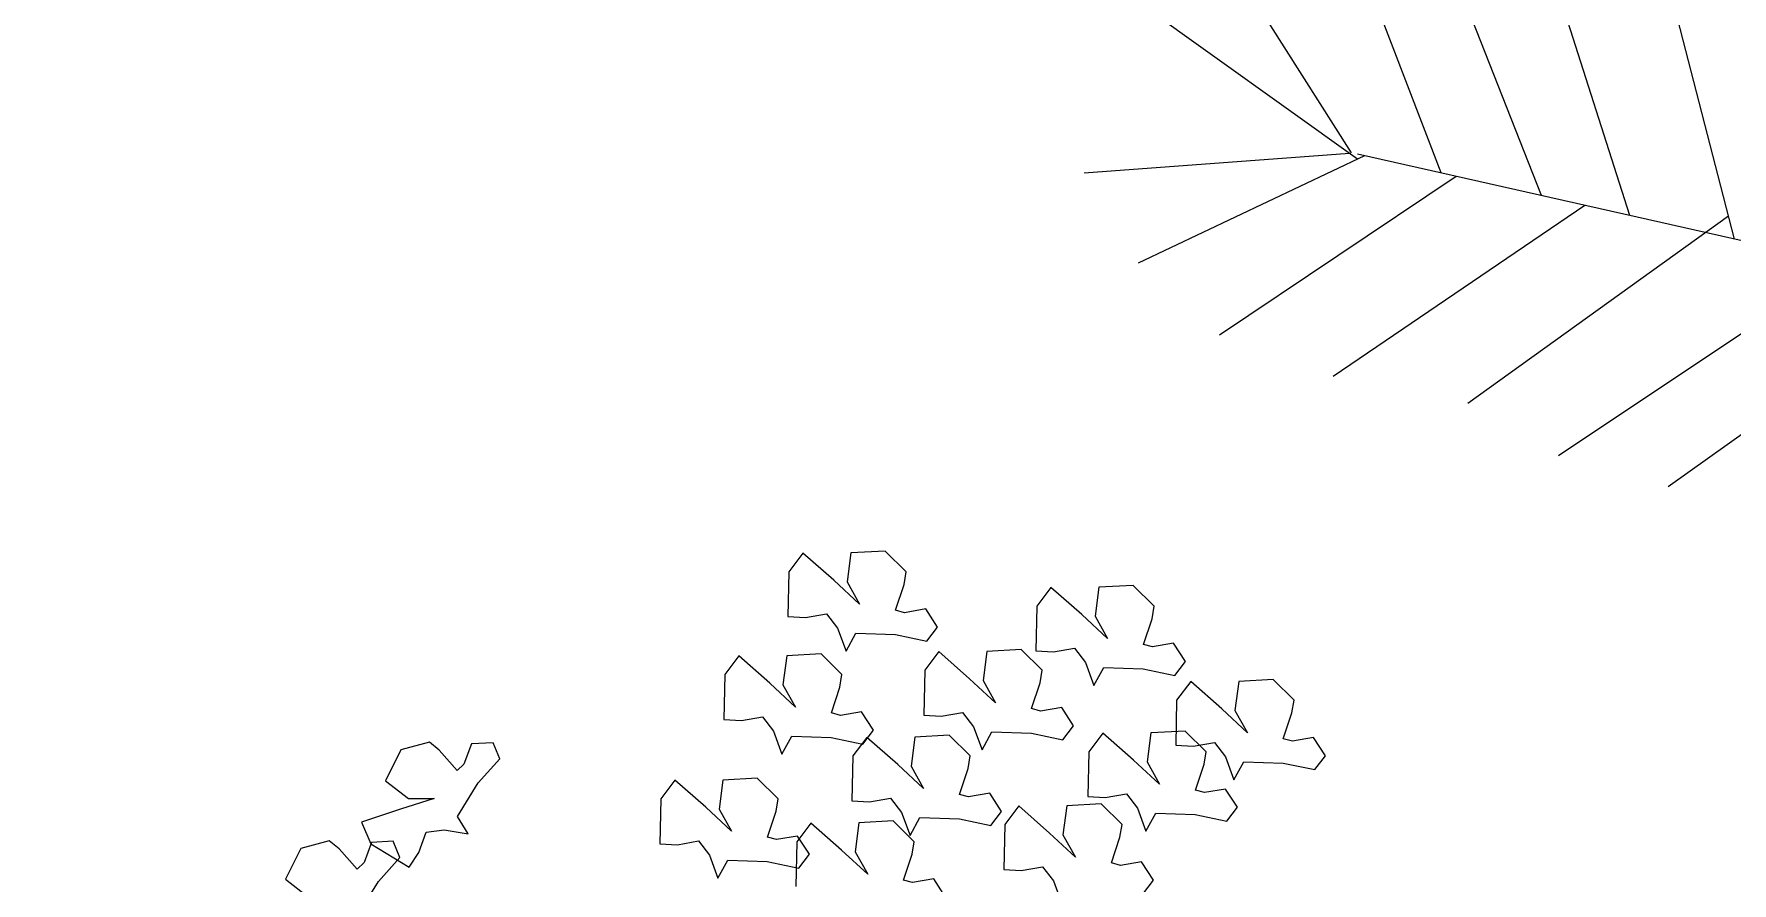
# Model space of a CAD drawing. Header units: inches. Extents: x 99023 to 109265, y 17199 to 18675.
# Drawn here: x 103475.04 to 103483.22, y 18129.79 to 18133.88 of the extents above; entities that cross this region are included whole.
import ezdxf

# ---------------------------------------------------------------- set-up
doc = ezdxf.new("R2010")
doc.units = ezdxf.units.IN
doc.layers.get('0').update_dxf_attribs({"color": 255})
doc.layers.add('HAT', color=8, linetype='Continuous')

# ---------------------------------------------------------------- blocks, each defined once
blk = doc.blocks.new('RTHTRHTRJ')
at = {"layer": 'HAT', "linetype": 'ByBlock'}
h = blk.add_hatch(dxfattribs=at)
h.set_pattern_fill('ANSI37', color=256, scale=15)
h.set_pattern_definition([(45, (-247990.6225, -54534.0869), (-1.325825215, 1.325825215), []), (135, (-247990.6225, -54534.0869), (-1.325825215, -1.325825215), [])])
h.paths.add_polyline_path([(103395.3441, 17979.4388), (103410.3441, 17979.4388), (103410.3441, 17988.4388), (103395.3441, 17988.4388)])
edge = h.paths.add_edge_path()
edge.add_arc((103590.3441, 18066.4388), 6, 0, 360)
edge = h.paths.add_edge_path()
edge.add_arc((103434.3441, 18066.4388), 6, 0, 360)
edge = h.paths.add_edge_path()
edge.add_arc((103590.3441, 18175.9388), 6, 0, 360)
edge = h.paths.add_edge_path()
edge.add_arc((103434.3441, 18175.9388), 6, 0, 360)
edge = h.paths.add_edge_path()
edge.add_arc((103962.3441, 17926.6054), 6, 0, 360)
edge = h.paths.add_edge_path()
edge.add_arc((103962.3441, 17769.4388), 6, 0, 360)
edge = h.paths.add_edge_path()
edge.add_arc((103737.559, 17769.4388), 6, 0, 360)
edge = h.paths.add_edge_path()
edge.add_arc((103879.8441, 17851.9388), 6, 0, 360)
edge = h.paths.add_edge_path()
edge.add_arc((103756.8826, 17851.9388), 6, 0, 360)
edge = h.paths.add_edge_path()
edge.add_arc((103657.8441, 17851.9388), 6, 0, 360)
h.paths.add_polyline_path([(103884.3441, 17979.4388), (103866.3441, 17979.4388), (103866.3441, 17988.4388), (103884.3441, 17988.4388)])
h.paths.add_polyline_path([(103743.3826, 17979.4388), (103761.3826, 17979.4388), (103761.3826, 17988.4388), (103743.3826, 17988.4388)])
h.paths.add_polyline_path([(103578.3441, 17979.4388), (103593.3441, 17979.4388), (103593.3441, 17988.4388), (103578.3441, 17988.4388)])
h.paths.add_polyline_path([(103395.3441, 17847.4388), (103410.3441, 17847.4388), (103410.3441, 17856.4388), (103395.3441, 17856.4388)])
h.paths.add_polyline_path([(103578.3441, 17862.4388), (103578.3441, 17847.4388), (103587.3441, 17847.4388), (103587.3441, 17862.4388)])
h.paths.add_polyline_path([(103875.3441, 18261.4388), (103875.3441, 18243.4388), (103884.3441, 18243.4388), (103884.3441, 18261.4388)])
h.paths.add_polyline_path([(103752.3826, 18261.4388), (103752.3826, 18243.4388), (103761.3826, 18243.4388), (103761.3826, 18261.4388)])
h.paths.add_polyline_path([(103578.3441, 18258.4388), (103578.3441, 18243.4388), (103587.3441, 18243.4388), (103587.3441, 18258.4388)])
h.paths.add_polyline_path([(103494.3441, 18258.4388), (103494.3441, 18243.4388), (103503.3441, 18243.4388), (103503.3441, 18258.4388)])
h.paths.add_polyline_path([(103311.3441, 18258.4388), (103311.3441, 18243.4388), (103320.3441, 18243.4388), (103320.3441, 18258.4388)])
h.paths.add_polyline_path([(103197.3441, 18171.4388), (103215.3441, 18171.4388), (103215.3441, 18180.4388), (103197.3441, 18180.4388)])
h.paths.add_polyline_path([(103206.3441, 18006.4388), (103206.3441, 17991.4388), (103215.3441, 17991.4388), (103215.3441, 18006.4388)])
h.paths.add_polyline_path([(103206.3441, 17862.4388), (103206.3441, 17847.4388), (103215.3441, 17847.4388), (103215.3441, 17862.4388)])
h.paths.add_polyline_path([(103020.3441, 17862.4388), (103020.3441, 17847.4388), (103029.3441, 17847.4388), (103029.3441, 17862.4388)])
h.paths.add_polyline_path([(103020.3441, 18006.4388), (103020.3441, 17991.4388), (103029.3441, 17991.4388), (103029.3441, 18006.4388)])
h.paths.add_polyline_path([(103020.3441, 18189.4388), (103020.3441, 18171.4388), (103029.3441, 18171.4388), (103029.3441, 18189.4388)])
h.paths.add_polyline_path([(103020.3441, 18414.4388), (103020.3441, 18399.4388), (103029.3441, 18399.4388), (103029.3441, 18414.4388)])
h.paths.add_polyline_path([(103311.3441, 18405.4388), (103326.3441, 18405.4388), (103326.3441, 18414.4388), (103311.3441, 18414.4388)])
h.paths.add_polyline_path([(103200.3441, 18405.4388), (103215.3441, 18405.4388), (103215.3441, 18414.4388), (103200.3441, 18414.4388)])
h.paths.add_polyline_path([(103488.3441, 18405.4388), (103503.3441, 18405.4388), (103503.3441, 18414.4388), (103488.3441, 18414.4388)])
h.paths.add_polyline_path([(103578.3441, 18405.4388), (103593.3441, 18405.4388), (103593.3441, 18414.4388), (103578.3441, 18414.4388)])
h.paths.add_polyline_path([(103869.3441, 18405.4388), (103884.3441, 18405.4388), (103884.3441, 18414.4388), (103869.3441, 18414.4388)])
h.paths.add_polyline_path([(103746.3826, 18405.4388), (103761.3826, 18405.4388), (103761.3826, 18414.4388), (103746.3826, 18414.4388)])
blk = doc.blocks.new('z_83')
at = {"color": 92, "linetype": 'Continuous'}
for p, q in [((-380.06, 85.75), (-416.64, 181.34)), ((-350.74, 79.13), (-390.67, 180.95)), ((-324.85, 73.29), (-358.64, 178.98)), ((-294.29, 66.4), (-321.29, 171.09)), ((-406.26, 91.66), (-445.07, 152.76)), ((-404.58, 89.83), (-467.82, 135.02)), ((-406.9, 91.49), (-484.5, 85.74)), ((-402.51, 90.81), (-468.77, 59.33)), ((0, 0), (-404.51, 91.26)), ((-375.66, 84.75), (-444.88, 38.24)), ((-338.08, 76.27), (-411.71, 26.22)), ((-296.04, 73.14), (-372.28, 18.33)), ((-268.9, 54.29), (-345.75, 2.96)), ((-231.63, 52.26), (-313.71, -6.11))]:
    blk.add_line(p, q, dxfattribs=at)
blk = doc.blocks.new('z_75')
at = {"color": 16, "linetype": 'Continuous'}
for p, q in [((-57.8, 506), (-66.5, 494.5)), ((-38.9, 489.3), (-57.8, 506)), ((-28.4, 506.1), (-30.7, 488.3)), ((-7.3, 507.2), (-28.4, 506.1)), ((5.6, 494.5), (-7.3, 507.2)), ((-66.5, 494.5), (-67.1, 467)), ((4.3, 486.8), (5.6, 494.5)), ((-23, 474.6), (-38.9, 489.3)), ((-30.7, 488.3), (-23, 474.6)), ((-1, 471), (4.3, 486.8)), ((94.5, 484.9), (85.8, 473.5)), ((113.4, 468.2), (94.5, 484.9)), ((123.9, 485), (121.6, 467.2)), ((145, 486.2), (123.9, 485)), ((157.9, 473.5), (145, 486.2)), ((4.6, 469.4), (-1, 471)), ((17.6, 471.7), (4.6, 469.4)), ((24.9, 460.5), (17.6, 471.7)), ((85.8, 473.5), (85.2, 445.9)), ((156.6, 465.7), (157.9, 473.5)), ((-67.1, 467), (-56.3, 466.4)), ((-56.3, 466.4), (-43.3, 468.6)), ((-43.3, 468.6), (-36.5, 459.9)), ((-36.5, 459.9), (-31.3, 445.8)), ((18.4, 451.9), (24.9, 460.5)), ((129.3, 453.5), (113.4, 468.2)), ((121.6, 467.2), (129.3, 453.5)), ((151.3, 449.9), (156.6, 465.7)), ((-31.3, 445.8), (-25.3, 456.8)), ((-25.3, 456.8), (-1, 456)), ((-1, 456), (18.4, 451.9)), ((156.9, 448.4), (151.3, 449.9)), ((169.8, 450.6), (156.9, 448.4)), ((177.1, 439.4), (169.8, 450.6)), ((-97.1, 442.8), (-105.8, 431.4)), ((-78.2, 426.1), (-97.1, 442.8)), ((-67.7, 442.9), (-70.1, 425.1)), ((-46.6, 444.1), (-67.7, 442.9)), ((-33.8, 431.4), (-46.6, 444.1)), ((25.7, 445.5), (17, 434)), ((44.6, 428.8), (25.7, 445.5)), ((55.1, 445.6), (52.8, 427.7)), ((76.2, 446.7), (55.1, 445.6)), ((89.1, 434), (76.2, 446.7)), ((85.2, 445.9), (96, 445.3)), ((96, 445.3), (109, 447.6)), ((109, 447.6), (115.8, 438.8)), ((115.8, 438.8), (120.9, 424.7)), ((170.6, 430.8), (177.1, 439.4)), ((-105.8, 431.4), (-106.4, 403.8)), ((-35.1, 423.6), (-33.8, 431.4)), ((17, 434), (16.4, 406.5)), ((60.5, 414.1), (44.6, 428.8)), ((52.8, 427.7), (60.5, 414.1)), ((87.8, 426.3), (89.1, 434)), ((120.9, 424.7), (127, 435.7)), ((127, 435.7), (151.2, 434.9)), ((151.2, 434.9), (170.6, 430.8)), ((231, 428.3), (209.8, 427.2)), ((243.8, 415.6), (231, 428.3)), ((-62.3, 411.4), (-78.2, 426.1)), ((-70.1, 425.1), (-62.3, 411.4)), ((-40.3, 407.8), (-35.1, 423.6)), ((82.5, 410.5), (87.8, 426.3)), ((180.4, 427.1), (171.7, 415.6)), ((199.4, 410.4), (180.4, 427.1)), ((209.8, 427.2), (207.5, 409.3)), ((-34.7, 406.3), (-40.3, 407.8)), ((-21.8, 408.5), (-34.7, 406.3)), ((-14.5, 397.3), (-21.8, 408.5)), ((27.2, 405.9), (40.2, 408.1)), ((40.2, 408.1), (47, 399.3)), ((88.1, 408.9), (82.5, 410.5)), ((101.1, 411.2), (88.1, 408.9)), ((108.3, 399.9), (101.1, 411.2)), ((171.7, 415.6), (171.2, 388)), ((215.3, 395.7), (199.4, 410.4)), ((207.5, 409.3), (215.3, 395.7)), ((237.2, 392), (242.5, 407.9)), ((242.5, 407.9), (243.8, 415.6)), ((-106.4, 403.8), (-95.6, 403.2)), ((-95.6, 403.2), (-82.7, 405.5)), ((-82.7, 405.5), (-75.8, 396.7)), ((-75.8, 396.7), (-70.7, 382.6)), ((-21, 388.7), (-14.5, 397.3)), ((16.4, 406.5), (27.2, 405.9)), ((47, 399.3), (52.2, 385.2)), ((52.2, 385.2), (58.2, 396.2)), ((58.2, 396.2), (82.5, 395.5)), ((101.9, 391.4), (108.3, 399.9)), ((176.9, 396.7), (155.8, 395.6)), ((189.8, 384), (176.9, 396.7)), ((-287.1, 389.8), (-304.6, 385.1)), ((-281.1, 384.9), (-287.1, 389.8)), ((-261.3, 388.8), (-265.9, 376.4)), ((-248, 389.5), (-261.3, 388.8)), ((-243.8, 379.6), (-248, 389.5)), ((-70.7, 382.6), (-64.6, 393.6)), ((-64.6, 393.6), (-40.4, 392.8)), ((-40.4, 392.8), (-21, 388.7)), ((-18.5, 392.8), (-27.2, 381.4)), ((0.4, 376.1), (-18.5, 392.8)), ((10.9, 392.9), (8.6, 375.1)), ((32, 394.1), (10.9, 392.9)), ((44.9, 381.4), (32, 394.1)), ((82.5, 395.5), (101.9, 391.4)), ((126.4, 395.5), (117.7, 384)), ((145.3, 378.8), (126.4, 395.5)), ((155.8, 395.6), (153.5, 377.7)), ((171.2, 388), (181.9, 387.4)), ((181.9, 387.4), (194.9, 389.7)), ((194.9, 389.7), (201.8, 380.9)), ((242.8, 390.5), (237.2, 392)), ((255.8, 392.7), (242.8, 390.5)), ((263.1, 381.5), (255.8, 392.7)), ((-304.6, 385.1), (-314.2, 366.2)), ((-270, 372.4), (-281.1, 384.9)), ((-265.9, 376.4), (-270, 372.4)), ((-257.1, 364.8), (-243.8, 379.6)), ((-27.2, 381.4), (-27.8, 353.8)), ((16.3, 361.4), (0.4, 376.1)), ((43.6, 373.6), (44.9, 381.4)), ((117.7, 384), (117.1, 356.5)), ((161.2, 364.1), (145.3, 378.8)), ((153.5, 377.7), (161.2, 364.1)), ((183.2, 360.4), (188.5, 376.3)), ((188.5, 376.3), (189.8, 384)), ((201.8, 380.9), (206.9, 366.8)), ((206.9, 366.8), (213, 377.8)), ((213, 377.8), (237.2, 377)), ((237.2, 377), (256.6, 373)), ((256.6, 373), (263.1, 381.5)), ((-314.2, 366.2), (-299.9, 355.3)), ((-136.4, 366.5), (-145.1, 355.1)), ((-117.5, 349.9), (-136.4, 366.5)), ((-107, 366.6), (-109.3, 348.8)), ((-85.9, 367.8), (-107, 366.6)), ((-73, 355.1), (-85.9, 367.8)), ((8.6, 375.1), (16.3, 361.4)), ((38.3, 357.8), (43.6, 373.6)), ((-284.2, 355.2), (-304.8, 348.7)), ((-299.9, 355.3), (-284.2, 355.2)), ((-269.9, 344.2), (-257.1, 364.8)), ((-145.1, 355.1), (-145.7, 327.5)), ((-74.3, 347.4), (-73, 355.1)), ((-17, 353.2), (-4, 355.4)), ((-4, 355.4), (2.8, 346.7)), ((43.9, 356.2), (38.3, 357.8)), ((56.9, 358.5), (43.9, 356.2)), ((64.1, 347.3), (56.9, 358.5)), ((117.1, 356.5), (127.9, 355.9)), ((127.9, 355.9), (140.9, 358.1)), ((140.9, 358.1), (147.7, 349.3)), ((188.8, 358.9), (183.2, 360.4)), ((201.8, 361.1), (188.8, 358.9)), ((209, 349.9), (201.8, 361.1)), ((-304.8, 348.7), (-328.8, 340.7)), ((-263.4, 333.5), (-269.9, 344.2)), ((-101.6, 335.2), (-117.5, 349.9)), ((-109.3, 348.8), (-101.6, 335.2)), ((-79.6, 331.5), (-74.3, 347.4)), ((-27.8, 353.8), (-17, 353.2)), ((2.8, 346.7), (8, 332.6)), ((57.7, 338.7), (64.1, 347.3)), ((74.8, 350.7), (66.1, 339.3)), ((93.7, 334), (74.8, 350.7)), ((104.2, 350.8), (101.9, 333)), ((125.3, 352), (104.2, 350.8)), ((138.2, 339.3), (125.3, 352)), ((147.7, 349.3), (152.8, 335.2)), ((152.8, 335.2), (158.9, 346.2)), ((158.9, 346.2), (183.1, 345.5)), ((183.1, 345.5), (202.5, 341.4)), ((202.5, 341.4), (209, 349.9)), ((-328.8, 340.7), (-323.2, 327.4)), ((-293.7, 322.2), (-289.2, 334.5)), ((-289.2, 334.5), (-278.1, 336.1)), ((-278.1, 336.1), (-263.4, 333.5)), ((-52.9, 340.2), (-61.6, 328.7)), ((-34, 323.5), (-52.9, 340.2)), ((-23.5, 340.3), (-25.8, 322.5)), ((-2.4, 341.5), (-23.5, 340.3)), ((10.5, 328.7), (-2.4, 341.5)), ((8, 332.6), (14, 343.6)), ((14, 343.6), (38.3, 342.8)), ((38.3, 342.8), (57.7, 338.7)), ((66.1, 339.3), (65.5, 311.7)), ((109.6, 319.3), (93.7, 334)), ((136.9, 331.5), (138.2, 339.3)), ((-366, 324.5), (-375.6, 305.7)), ((-348.6, 329.3), (-366, 324.5)), ((-342.6, 324.3), (-348.6, 329.3)), ((-331.5, 311.8), (-342.6, 324.3)), ((-322.8, 328.3), (-327.3, 315.9)), ((-323.2, 327.4), (-299.6, 313.1)), ((-309.4, 329), (-322.8, 328.3)), ((-305.3, 319.1), (-309.4, 329)), ((-145.7, 327.5), (-134.9, 326.9)), ((-134.9, 326.9), (-121.9, 329.2)), ((-121.9, 329.2), (-115.1, 320.4)), ((-74, 330), (-79.6, 331.5)), ((-61.1, 332.2), (-74, 330)), ((-61.6, 328.7), (-62.2, 301.2)), ((-53.8, 321), (-61.1, 332.2)), ((-18, 308.8), (-34, 323.5)), ((9.2, 321), (10.5, 328.7)), ((101.9, 333), (109.6, 319.3)), ((131.6, 315.7), (136.9, 331.5)), ((-327.3, 315.9), (-331.5, 311.8)), ((-318.5, 304.3), (-305.3, 319.1)), ((-299.6, 313.1), (-293.7, 322.2)), ((-115.1, 320.4), (-110, 306.3)), ((-110, 306.3), (-103.9, 317.3)), ((-103.9, 317.3), (-79.7, 316.5)), ((-79.7, 316.5), (-60.3, 312.4)), ((-60.3, 312.4), (-53.8, 321)), ((-25.8, 322.5), (-18, 308.8)), ((3.9, 305.2), (9.2, 321)), ((76.3, 311.1), (89.3, 313.3)), ((89.3, 313.3), (96.1, 304.6)), ((137.2, 314.1), (131.6, 315.7)), ((150.2, 316.4), (137.2, 314.1)), ((157.4, 305.2), (150.2, 316.4)), ((-375.6, 305.7), (-361.3, 294.7)), ((-331.3, 283.7), (-318.5, 304.3)), ((9.5, 303.6), (3.9, 305.2)), ((22.5, 305.9), (9.5, 303.6)), ((29.8, 294.7), (22.5, 305.9)), ((65.5, 311.7), (76.3, 311.1)), ((96.1, 304.6), (101.3, 290.5)), ((151, 296.6), (157.4, 305.2))]:
    blk.add_line(p, q, dxfattribs=at)
blk = doc.blocks.new('FEWFEWFEWF')
at = {"layer": 'HAT', "linetype": 'ByBlock'}
h = blk.add_hatch(dxfattribs=at)
h.set_pattern_fill('ANSI37', color=256, scale=15)
h.set_pattern_definition([(45, (-245054.2629, -54534.0869), (-1.325825215, 1.325825215), []), (135, (-245054.2629, -54534.0869), (-1.325825215, -1.325825215), [])])
h.paths.add_polyline_path([(106331.70369, 17979.43877), (106346.70369, 17979.43877), (106346.70369, 17988.43877), (106331.70369, 17988.43877)])
edge = h.paths.add_edge_path()
edge.add_arc((106526.70369, 18066.43877), 6, 0, 360)
edge = h.paths.add_edge_path()
edge.add_arc((106370.70369, 18066.43877), 6, 0, 360)
edge = h.paths.add_edge_path()
edge.add_arc((106526.70369, 18175.93877), 6, 0, 360)
edge = h.paths.add_edge_path()
edge.add_arc((106370.70369, 18175.93877), 6, 0, 360)
edge = h.paths.add_edge_path()
edge.add_arc((106898.70369, 17926.60544), 6, 0, 360)
edge = h.paths.add_edge_path()
edge.add_arc((106898.70369, 17769.43877), 6, 0, 360)
edge = h.paths.add_edge_path()
edge.add_arc((106673.91863, 17769.43877), 6, 0, 360)
edge = h.paths.add_edge_path()
edge.add_arc((106816.20369, 17851.93877), 6, 0, 360)
edge = h.paths.add_edge_path()
edge.add_arc((106693.24221, 17851.93877), 6, 0, 360)
edge = h.paths.add_edge_path()
edge.add_arc((106594.20369, 17851.93877), 6, 0, 360)
h.paths.add_polyline_path([(106820.70369, 17979.43877), (106802.70369, 17979.43877), (106802.70369, 17988.43877), (106820.70369, 17988.43877)])
h.paths.add_polyline_path([(106679.74221, 17979.43877), (106697.74221, 17979.43877), (106697.74221, 17988.43877), (106679.74221, 17988.43877)])
h.paths.add_polyline_path([(106514.70369, 17979.43877), (106529.70369, 17979.43877), (106529.70369, 17988.43877), (106514.70369, 17988.43877)])
h.paths.add_polyline_path([(106331.70369, 17847.43877), (106346.70369, 17847.43877), (106346.70369, 17856.43877), (106331.70369, 17856.43877)])
h.paths.add_polyline_path([(106514.70369, 17862.43877), (106514.70369, 17847.43877), (106523.70369, 17847.43877), (106523.70369, 17862.43877)])
h.paths.add_polyline_path([(106811.70369, 18261.43877), (106811.70369, 18243.43877), (106820.70369, 18243.43877), (106820.70369, 18261.43877)])
h.paths.add_polyline_path([(106688.74221, 18261.43877), (106688.74221, 18243.43877), (106697.74221, 18243.43877), (106697.74221, 18261.43877)])
h.paths.add_polyline_path([(106514.70369, 18258.43877), (106514.70369, 18243.43877), (106523.70369, 18243.43877), (106523.70369, 18258.43877)])
h.paths.add_polyline_path([(106430.70369, 18258.43877), (106430.70369, 18243.43877), (106439.70369, 18243.43877), (106439.70369, 18258.43877)])
h.paths.add_polyline_path([(106247.70369, 18258.43877), (106247.70369, 18243.43877), (106256.70369, 18243.43877), (106256.70369, 18258.43877)])
h.paths.add_polyline_path([(106133.70369, 18171.43877), (106151.70369, 18171.43877), (106151.70369, 18180.43877), (106133.70369, 18180.43877)])
h.paths.add_polyline_path([(106142.70369, 18006.43877), (106142.70369, 17991.43877), (106151.70369, 17991.43877), (106151.70369, 18006.43877)])
h.paths.add_polyline_path([(106142.70369, 17862.43877), (106142.70369, 17847.43877), (106151.70369, 17847.43877), (106151.70369, 17862.43877)])
h.paths.add_polyline_path([(105956.70369, 17862.43877), (105956.70369, 17847.43877), (105965.70369, 17847.43877), (105965.70369, 17862.43877)])
h.paths.add_polyline_path([(105956.70369, 18006.43877), (105956.70369, 17991.43877), (105965.70369, 17991.43877), (105965.70369, 18006.43877)])
h.paths.add_polyline_path([(105956.70369, 18189.43877), (105956.70369, 18171.43877), (105965.70369, 18171.43877), (105965.70369, 18189.43877)])
h.paths.add_polyline_path([(105956.70369, 18414.43877), (105956.70369, 18399.43877), (105965.70369, 18399.43877), (105965.70369, 18414.43877)])
h.paths.add_polyline_path([(106247.70369, 18405.43877), (106262.70369, 18405.43877), (106262.70369, 18414.43877), (106247.70369, 18414.43877)])
h.paths.add_polyline_path([(106136.70369, 18405.43877), (106151.70369, 18405.43877), (106151.70369, 18414.43877), (106136.70369, 18414.43877)])
h.paths.add_polyline_path([(106424.70369, 18405.43877), (106439.70369, 18405.43877), (106439.70369, 18414.43877), (106424.70369, 18414.43877)])
h.paths.add_polyline_path([(106514.70369, 18405.43877), (106529.70369, 18405.43877), (106529.70369, 18414.43877), (106514.70369, 18414.43877)])
h.paths.add_polyline_path([(106805.70369, 18405.43877), (106820.70369, 18405.43877), (106820.70369, 18414.43877), (106805.70369, 18414.43877)])
h.paths.add_polyline_path([(106682.74221, 18405.43877), (106697.74221, 18405.43877), (106697.74221, 18414.43877), (106682.74221, 18414.43877)])
for name, p, xscale, yscale, zscale in [('z_83', (106424.4282, 18131.79482), 0.01645320464247462, 0.01645320464247462, 0.01645320464247462), ('z_75', (106415.55546, 18127.40882), 0.00783911347027785, 0.00783911347027785, 0.00783911347027785)]:
    blk.add_blockref(name, p, dxfattribs=dict(xscale=xscale, yscale=yscale, zscale=zscale))

msp = doc.modelspace()

# ---------------------------------------------------------------- block references
at = {"color": 18, "lineweight": -2, "true_color": 0x000000}
for name, p in [('FEWFEWFEWF', (-2936.3595857, 0)), ('RTHTRHTRJ', (0, 0))]:
    msp.add_blockref(name, p, dxfattribs=at)

doc.saveas('drawing.dxf')
